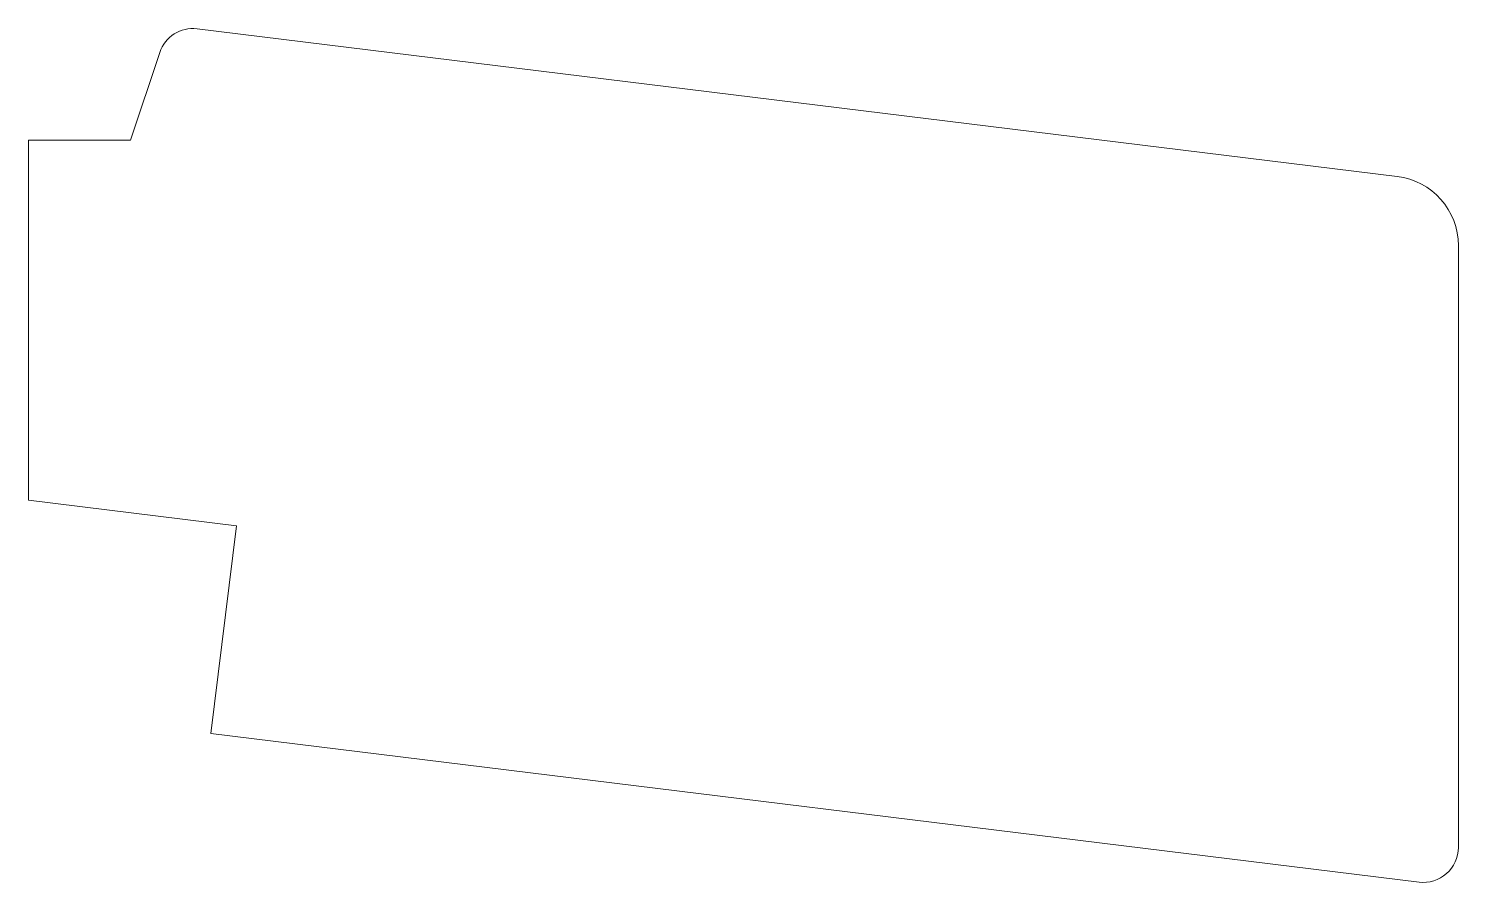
# Model space of a CAD drawing. Header units: inches. Extents: x 14.4 to 55.4, y 13.5 to 38.
import ezdxf

# ---------------------------------------------------------------- set-up
doc = ezdxf.new("R2010")
doc.units = ezdxf.units.IN
doc.header["$MEASUREMENT"] = 0
doc.layers.add('Stiklo paketas', color=7, linetype='Continuous')

msp = doc.modelspace()

# ---------------------------------------------------------------- linework, layer by layer
at = {"layer": 'Stiklo paketas', "lineweight": 5}
msp.add_lwpolyline([(14.373, 24.5), (14.371, 34.822), (17.293, 34.822), (18.131, 37.338, -0.356896), (19.202, 38.014), (53.617, 33.786, -0.378866), (55.373, 31.8), (55.371, 14.548, -0.450467), (54.249, 13.556), (19.6, 17.813), (20.332, 23.769)], format="xyb", close=True, dxfattribs=at)

doc.saveas('drawing.dxf')
